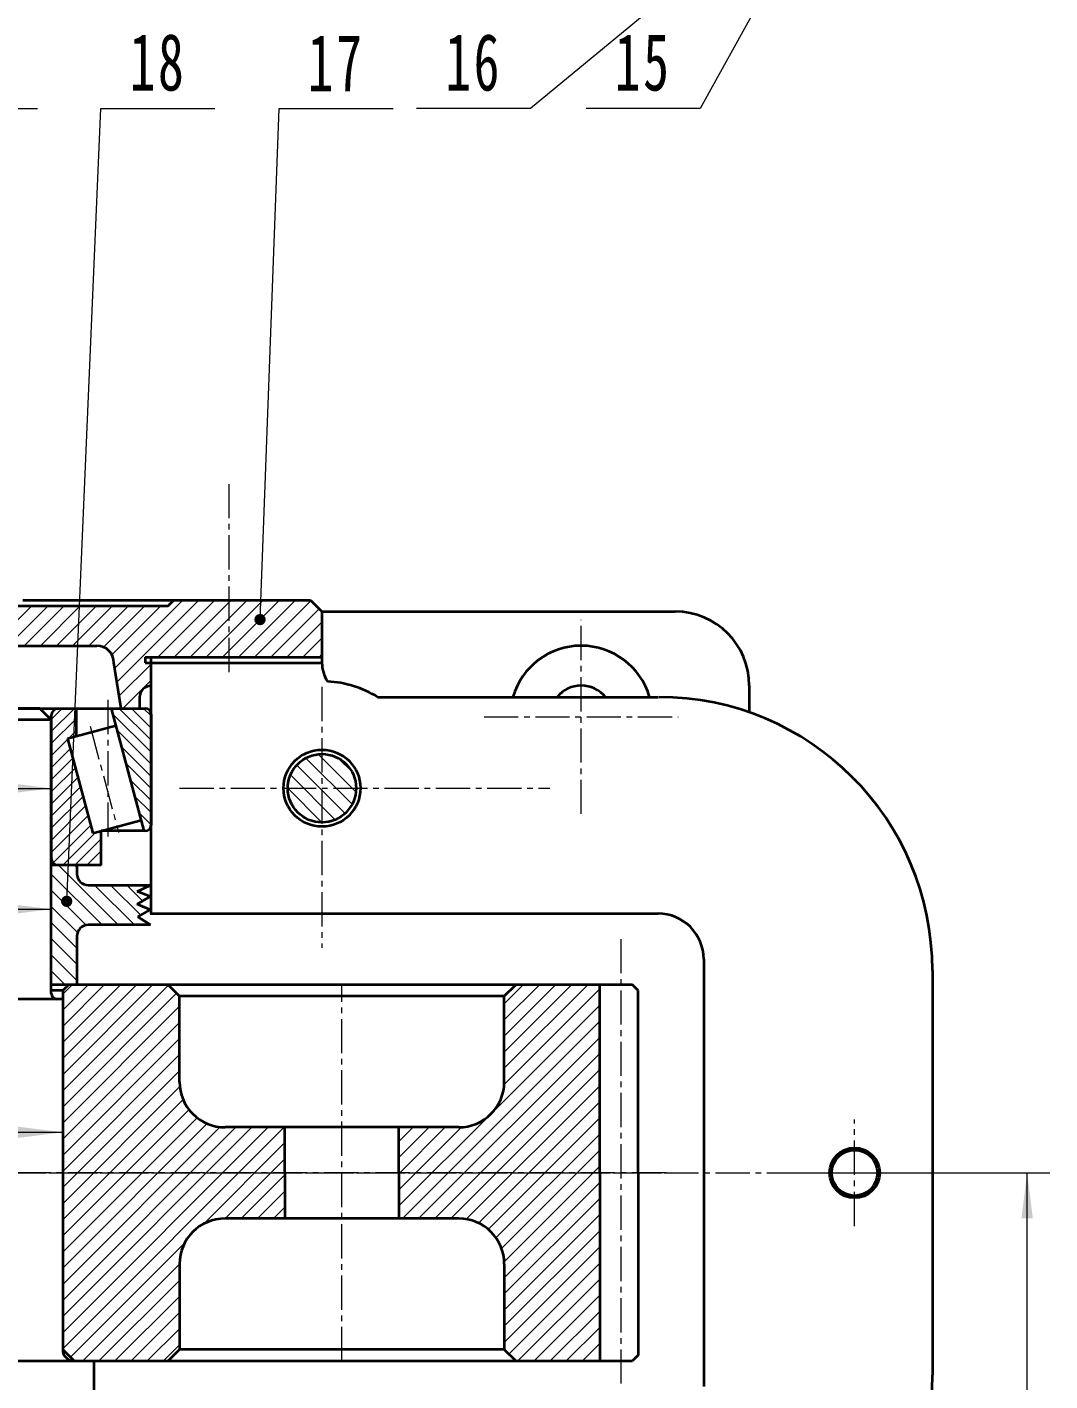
# Model space of a CAD drawing. Header units: millimetres. Extents: x -1682 to 1682, y -1188 to 1188.
# Drawn here: x -300.3 to 58.8, y -333 to 142.1 of the extents above; entities that cross this region are included whole.
import ezdxf

# ---------------------------------------------------------------- set-up
doc = ezdxf.new("R2010")
doc.units = ezdxf.units.MM
doc.linetypes.add('点画线', pattern=[18, 12, -2, 2, -2])
doc.layers.get('0').update_dxf_attribs({"lineweight": 35})
for name, color, linetype, lineweight in [('中心线层', 1, '点画线', 18), ('剖面线层', 4, 'Continuous', 18), ('尺寸线层', 3, 'Continuous', 18), ('粗实线层', 7, 'Continuous', 35), ('细实线层', 7, 'Continuous', 18)]:
    doc.layers.add(name, color=color, linetype=linetype, lineweight=lineweight)
doc.styles.add('标准', font='', dxfattribs={"width": 0.667})
doc.styles.get('标准').set_extended_font_data('宋体')
doc.dimstyles.new('标准', dxfattribs={"dimscale": 4, "dimtxt": 3.5, "dimasz": 4, "dimexe": 2, "dimexo": 0, "dimtad": 1, "dimdsep": 46, "dimtxsty": '标准', "dimblk": '_CAXARROW', "dimcen": 0, "dimdle": 6, "dimazin": 2, "dimtfac": 0.707107, "dimtdec": 3, "dimtmove": 2, "dimatfit": 3, "dimfxl": 1, "dimfrac": 2, "dimtolj": 1, "dimarcsym": 1})
pattern_1 = [(135, (0, 0), (-2.828427, -2.828427), [])]
pattern_2 = [(45, (0, 0), (-2.828427, 2.828427), [])]

# ---------------------------------------------------------------- blocks, each defined once
blk = doc.blocks.new('*X16')
at = {"layer": '尺寸线层', "linetype": 'Continuous'}
for points in [[(-421.76, -125.03), (-405.76, -123.03), (-405.76, -127.03)], [(-291.76, -125.03), (-307.76, -123.03), (-307.76, -127.03)]]:
    blk.add_hatch(color=0, dxfattribs=at).paths.add_polyline_path(points, flags=0)
at = {"layer": '尺寸线层', "color": 0, "linetype": 'Continuous'}
for p, q in [((-421.76, -123.89), (-421.76, -133.03)), ((-421.76, -125.03), (-291.76, -125.03))]:
    blk.add_line(p, q, dxfattribs=at)
at = {"layer": '尺寸线层', "color": 0, "insert": (-356.76, -115.37), "char_height": 14, "width": 84.6158, "attachment_point": 5, "line_spacing_factor": 1.15057, "style": '标准'}
blk.add_mtext('\\T1.1;%%C130k6', dxfattribs=at)
blk = doc.blocks.new('_CAXARROW')
blk.add_hatch(color=0).paths.add_polyline_path([(0, 0), (-1, 0.125), (-1, -0.125)], flags=0)
blk = doc.blocks.new('*X40')
at = {"layer": '细实线层', "lineweight": 18}
h = blk.add_hatch(color=0, dxfattribs=at)
edge = h.paths.add_edge_path(flags=0)
edge.add_arc((0, 0), 2, 0, 360)
at = {"layer": '细实线层', "color": 0}
for p, q in [((0, 0), (-46.01, -83.27)), ((-46.01, -83.27), (-86.01, -83.27))]:
    blk.add_line(p, q, dxfattribs=at)
at = {"layer": '细实线层', "color": 0, "lineweight": 18, "insert": (-66.01, -77.27), "char_height": 20, "width": 68, "attachment_point": 8, "line_spacing_factor": 1.15057, "style": '标准'}
blk.add_mtext('\\T1.1;15', dxfattribs=at)
blk = doc.blocks.new('*X41')
at = {"layer": '细实线层', "lineweight": 18}
h = blk.add_hatch(color=0, dxfattribs=at)
edge = h.paths.add_edge_path(flags=0)
edge.add_arc((0, 0), 2, 0, 360)
at = {"layer": '细实线层', "color": 0}
for p, q in [((0, 0), (-89.05, -73.5)), ((-89.05, -73.5), (-129.05, -73.5))]:
    blk.add_line(p, q, dxfattribs=at)
at = {"layer": '细实线层', "color": 0, "lineweight": 18, "insert": (-109.05, -67.5), "char_height": 20, "width": 68, "attachment_point": 8, "line_spacing_factor": 1.15057, "style": '标准'}
blk.add_mtext('\\T1.1;16', dxfattribs=at)
blk = doc.blocks.new('*X42')
at = {"layer": '细实线层', "lineweight": 18}
h = blk.add_hatch(color=0, dxfattribs=at)
edge = h.paths.add_edge_path(flags=0)
edge.add_arc((0, 0), 2, 0, 360)
at = {"layer": '细实线层', "color": 0}
for p, q in [((0, 0), (6.69, 179.33)), ((6.69, 179.33), (46.69, 179.33))]:
    blk.add_line(p, q, dxfattribs=at)
at = {"layer": '细实线层', "color": 0, "lineweight": 18, "insert": (26.69, 185.33), "char_height": 20, "width": 68, "attachment_point": 8, "line_spacing_factor": 1.15057, "style": '标准'}
blk.add_mtext('\\T1.1;17', dxfattribs=at)
blk = doc.blocks.new('*X43')
at = {"layer": '细实线层', "lineweight": 18}
h = blk.add_hatch(color=0, dxfattribs=at)
edge = h.paths.add_edge_path(flags=0)
edge.add_arc((0, 0), 2, 0, 360)
at = {"layer": '细实线层', "color": 0}
for p, q in [((0, 0), (12.04, 278.21)), ((12.04, 278.21), (52.04, 278.21))]:
    blk.add_line(p, q, dxfattribs=at)
at = {"layer": '细实线层', "color": 0, "lineweight": 18, "insert": (32.04, 284.21), "char_height": 20, "width": 68, "attachment_point": 8, "line_spacing_factor": 1.15057, "style": '标准'}
blk.add_mtext('\\T1.1;18', dxfattribs=at)
blk = doc.blocks.new('*X44')
at = {"layer": '细实线层', "lineweight": 18}
h = blk.add_hatch(color=0, dxfattribs=at)
edge = h.paths.add_edge_path(flags=0)
edge.add_arc((0, 0), 2, 0, 360)
at = {"layer": '细实线层', "color": 0}
for p, q in [((0, 0), (20.11, 336.5)), ((20.11, 336.5), (60.11, 336.5))]:
    blk.add_line(p, q, dxfattribs=at)
at = {"layer": '细实线层', "color": 0, "lineweight": 18, "insert": (40.11, 342.5), "char_height": 20, "width": 68, "attachment_point": 8, "line_spacing_factor": 1.15057, "style": '标准'}
blk.add_mtext('\\T1.1;19', dxfattribs=at)
blk = doc.blocks.new('*X60')
at = {"layer": '尺寸线层', "linetype": 'Continuous'}
for points in [[(50.76, -259.97), (48.76, -275.97), (52.76, -275.97)], [(50.76, -620.97), (48.76, -604.97), (52.76, -604.97)]]:
    blk.add_hatch(color=0, dxfattribs=at).paths.add_polyline_path(points, flags=0)
at = {"layer": '尺寸线层', "color": 0, "linetype": 'Continuous'}
for p, q in [((-9.8, -259.97), (58.76, -259.97)), ((50.76, -620.97), (50.76, -259.97)), ((-298.76, -620.97), (58.76, -620.97))]:
    blk.add_line(p, q, dxfattribs=at)
at = {"layer": '尺寸线层', "color": 0, "insert": (41.26, -440.47), "char_height": 14, "width": 38.458, "attachment_point": 5, "rotation": 90, "line_spacing_factor": 1.15057, "style": '标准'}
blk.add_mtext('\\T1.1;361', dxfattribs=at)
blk = doc.blocks.new('*X72')
at = {"color": 0}
blk.add_line((-347.13, -231.96), (-337.44, -231.96), dxfattribs=at)
at = {"color": 0, "char_height": 14, "attachment_point": 1, "line_spacing_factor": 1.15057, "style": '标准'}
for s, insert, width in [('\\T1.1;{\\H0.707107x;H7}', (-347.13, -220.41), 38.7472), ('\\T1.1;%%C138', (-376.09, -224.88), 154.601), ('\\T1.1;{\\H0.707107x;r6}', (-347.09, -233.39), 38.7472)]:
    blk.add_mtext(s, dxfattribs=dict(at, insert=insert, width=width))
blk = doc.blocks.new('*X71')
at = {"layer": '尺寸线层', "linetype": 'Continuous'}
for points in [[(-425.76, -245.73), (-409.76, -243.73), (-409.76, -247.73)], [(-287.76, -245.73), (-303.76, -243.73), (-303.76, -247.73)]]:
    blk.add_hatch(color=0, dxfattribs=at).paths.add_polyline_path(points, flags=0)
at = {"layer": '尺寸线层', "color": 0, "linetype": 'Continuous'}
for p, q in [((-425.76, -238.95), (-425.76, -253.73)), ((-287.76, -239.4), (-287.76, -253.73)), ((-425.76, -245.73), (-287.76, -245.73))]:
    blk.add_line(p, q, dxfattribs=at)
at = {"layer": '尺寸线层', "color": 0}
blk.add_blockref('*X72', (0, 0), dxfattribs=at)
blk = doc.blocks.new('*X74')
at = {"color": 0}
blk.add_line((-349.5, -153.54), (-335.06, -153.54), dxfattribs=at)
at = {"color": 0, "char_height": 14, "attachment_point": 1, "line_spacing_factor": 1.15057, "style": '标准'}
for s, insert, width in [('\\T1.1;{\\H0.707107x;D11}', (-349.5, -141.99), 57.752), ('\\T1.1;%%C130', (-378.47, -146.46), 173.6058), ('\\T1.1;{\\H0.707107x;k6}', (-347.09, -154.97), 57.752)]:
    blk.add_mtext(s, dxfattribs=dict(at, insert=insert, width=width))
blk = doc.blocks.new('*X73')
at = {"layer": '尺寸线层', "linetype": 'Continuous'}
for points in [[(-421.76, -167.45), (-405.76, -165.45), (-405.76, -169.45)], [(-291.76, -167.45), (-307.76, -165.45), (-307.76, -169.45)]]:
    blk.add_hatch(color=0, dxfattribs=at).paths.add_polyline_path(points, flags=0)
at = {"layer": '尺寸线层', "color": 0, "linetype": 'Continuous'}
for p, q in [((-421.76, -176.96), (-421.76, -159.45)), ((-291.76, -172.88), (-291.76, -159.45)), ((-421.76, -167.45), (-291.76, -167.45))]:
    blk.add_line(p, q, dxfattribs=at)
at = {"layer": '尺寸线层', "color": 0}
blk.add_blockref('*X74', (0, 0), dxfattribs=at)

msp = doc.modelspace()

# ---------------------------------------------------------------- hatches: boundary and pattern name
at = {"layer": '剖面线层'}
h = msp.add_hatch(dxfattribs=at)
h.set_pattern_fill('无图案', color=256, scale=4, angle=45, style=0, pattern_type=0)
h.set_pattern_definition(pattern_2)
edge = h.paths.add_edge_path(flags=0)
edge.add_line((-484.04, -78.973), (-484.04, -69.136))
edge.add_line((-484.04, -69.136), (-484.04, -58.973))
edge.add_line((-484.04, -58.973), (-464.764, -58.973))
edge.add_line((-464.764, -58.973), (-462.764, -60.973))
edge.add_line((-462.764, -60.973), (-356.764, -60.973))
edge.add_line((-356.764, -60.973), (-250.764, -60.973))
edge.add_line((-250.764, -60.973), (-248.764, -58.973))
edge.add_line((-248.764, -58.973), (-229.488, -58.973))
edge.add_line((-229.488, -58.973), (-229.488, -78.973))
edge.add_line((-229.488, -78.973), (-256.764, -78.973))
edge.add_line((-256.764, -78.973), (-258.764, -78.973))
edge.add_line((-258.764, -78.973), (-258.764, -80.973))
edge.add_line((-258.764, -80.973), (-256.764, -80.973))
edge.add_line((-256.764, -80.973), (-256.764, -89.092))
edge.add_arc((-256.764, -93.092), 4, 90, 180)
edge.add_line((-260.764, -93.092), (-260.764, -96.973))
edge.add_line((-260.764, -96.973), (-267.213, -96.973))
edge.add_line((-267.213, -96.973), (-269.764, -80.973))
edge.add_arc((-275.764, -80.973), 6, 0, 90)
edge.add_line((-275.764, -74.973), (-356.764, -74.973))
edge.add_line((-356.764, -74.973), (-437.764, -74.973))
edge.add_arc((-437.764, -80.973), 6, 90, 180)
edge.add_line((-443.764, -80.973), (-446.316, -96.973))
edge.add_line((-446.316, -96.973), (-452.764, -96.973))
edge.add_line((-452.764, -96.973), (-452.764, -93.092))
edge.add_arc((-456.764, -93.092), 4, 0, 90)
edge.add_line((-456.764, -89.092), (-456.764, -80.973))
edge.add_line((-456.764, -80.973), (-454.764, -80.973))
edge.add_line((-454.764, -80.973), (-454.764, -78.973))
edge.add_line((-454.764, -78.973), (-456.764, -78.973))
edge.add_line((-456.764, -78.973), (-484.04, -78.973))
h.paths.add_polyline_path([(-516.764, -76.973), (-516.764, -69.988), (-516.764, -62.973), (-512.764, -58.973), (-484.04, -58.973), (-484.04, -78.973), (-516.764, -78.973)], flags=0)
h.paths.add_polyline_path([(-229.488, -78.973), (-229.488, -66.58), (-229.488, -58.973), (-200.764, -58.973), (-196.764, -62.973), (-196.764, -78.973)], flags=0)
h = msp.add_hatch(dxfattribs=at)
h.set_pattern_fill('无图案', color=256, scale=3, angle=225, style=0, pattern_type=0)
h.set_pattern_definition([(225, (0, 0), (2.12132, -2.12132), [])])
edge = h.paths.add_edge_path(flags=0)
edge.add_arc((-289.264, -99.473), 2.5, 174.8736, 180, ccw=False)
edge.add_arc((-289.264, -99.473), 2.5, 90, 174.8736, ccw=False)
edge.add_line((-289.264, -96.973), (-283.014, -96.973))
edge.add_line((-283.014, -96.973), (-283.014, -106.704))
edge.add_line((-283.014, -106.704), (-286.048, -107.516))
edge.add_line((-286.048, -107.516), (-277.145, -140.744))
edge.add_line((-277.145, -140.744), (-274.264, -139.973))
edge.add_line((-274.264, -139.973), (-274.264, -151.973))
edge.add_line((-274.264, -151.973), (-289.264, -151.973))
edge.add_arc((-289.264, -149.473), 2.5, 180, 270, ccw=False)
edge.add_line((-291.764, -149.473), (-291.764, -99.473))
h = msp.add_hatch(dxfattribs=at)
h.set_pattern_fill('无图案', color=256, scale=3, angle=315, style=0, pattern_type=0)
h.set_pattern_definition([(315, (0, 0), (2.12132, 2.12132), [])])
edge = h.paths.add_edge_path(flags=0)
edge.add_arc((-258.764, -98.973), 2, 5.73197, 90, ccw=False)
edge.add_arc((-258.764, -98.973), 2, 0, 5.73197, ccw=False)
edge.add_line((-256.764, -98.973), (-256.764, -137.973))
edge.add_arc((-258.764, -137.973), 2, -90, 0, ccw=False)
edge.add_line((-258.764, -139.973), (-259.234, -139.973))
edge.add_line((-259.234, -139.973), (-260.241, -136.215))
edge.add_line((-260.241, -136.215), (-269.144, -102.987))
edge.add_line((-269.144, -102.987), (-270.756, -96.973))
edge.add_line((-270.756, -96.973), (-258.764, -96.973))
h = msp.add_hatch(dxfattribs=at)
h.set_pattern_fill('无图案', color=256, scale=4, angle=135, style=0, pattern_type=0)
h.set_pattern_definition(pattern_1)
edge = h.paths.add_edge_path(flags=0)
edge.add_line((-196.764, -124.973), (-196.764, -121.023))
edge.add_line((-196.764, -121.023), (-196.764, -112.973))
edge.add_arc((-196.764, -124.973), 12, 0, 90, ccw=False)
edge.add_line((-184.764, -124.973), (-196.764, -124.973))
edge = h.paths.add_edge_path(flags=0)
edge.add_arc((-196.764, -124.973), 12, 160.78247, 180, ccw=False)
edge.add_arc((-196.764, -124.973), 12, 90, 160.78247, ccw=False)
edge.add_line((-196.764, -112.973), (-196.764, -124.973))
edge.add_line((-196.764, -124.973), (-208.764, -124.973))
edge = h.paths.add_edge_path(flags=0)
edge.add_arc((-196.764, -124.973), 12, 205.36328, 270, ccw=False)
edge.add_arc((-196.764, -124.973), 12, 180, 205.36328, ccw=False)
edge.add_line((-208.764, -124.973), (-196.764, -124.973))
edge.add_line((-196.764, -124.973), (-196.764, -136.973))
edge = h.paths.add_edge_path(flags=0)
edge.add_line((-196.764, -136.973), (-196.764, -131.249))
edge.add_line((-196.764, -131.249), (-196.764, -124.973))
edge.add_line((-196.764, -124.973), (-184.764, -124.973))
edge.add_arc((-196.764, -124.973), 12, 270, 360, ccw=False)
h = msp.add_hatch(dxfattribs=at)
h.set_pattern_fill('无图案', color=256, scale=4, angle=135, style=0, pattern_type=0)
h.set_pattern_definition(pattern_1)
edge = h.paths.add_edge_path(flags=0)
edge.add_line((-291.764, -193.973), (-291.764, -164.488))
edge.add_line((-291.764, -164.488), (-291.764, -151.973))
edge.add_line((-291.764, -151.973), (-289.264, -151.973))
edge.add_line((-289.264, -151.973), (-282.764, -151.973))
edge.add_line((-282.764, -151.973), (-282.764, -154.973))
edge.add_arc((-278.764, -154.973), 4, 180, 270)
edge.add_line((-278.764, -158.973), (-256.964, -158.973))
edge.add_line((-256.964, -158.973), (-261.588, -161.259))
edge.add_line((-261.588, -161.259), (-257.103, -162.958))
edge.add_line((-257.103, -162.958), (-261.622, -165.71))
edge.add_line((-261.622, -165.71), (-257.069, -167.647))
edge.add_line((-257.069, -167.647), (-261.384, -170.093))
edge.add_line((-261.384, -170.093), (-256.964, -172.973))
edge.add_line((-256.964, -172.973), (-278.764, -172.973))
edge.add_arc((-278.764, -176.973), 4, 90, 180)
edge.add_line((-282.764, -176.973), (-282.764, -193.973))
edge.add_line((-282.764, -193.973), (-285.764, -193.973))
edge.add_line((-285.764, -193.973), (-291.764, -193.973))
edge = h.paths.add_edge_path(flags=0)
edge.add_line((-452.145, -170.093), (-453.681, -169.222))
edge.add_line((-453.681, -169.222), (-456.46, -167.647))
edge.add_line((-456.46, -167.647), (-451.907, -165.71))
edge.add_line((-451.907, -165.71), (-456.426, -162.958))
edge.add_line((-456.426, -162.958), (-451.941, -161.259))
edge.add_line((-451.941, -161.259), (-456.564, -158.973))
edge.add_line((-456.564, -158.973), (-434.764, -158.973))
edge.add_arc((-434.764, -154.973), 4, 270, 360)
edge.add_line((-430.764, -154.973), (-430.764, -151.973))
edge.add_line((-430.764, -151.973), (-424.264, -151.973))
edge.add_line((-424.264, -151.973), (-421.764, -151.973))
edge.add_line((-421.764, -151.973), (-421.764, -193.973))
edge.add_line((-421.764, -193.973), (-427.764, -193.973))
edge.add_line((-427.764, -193.973), (-430.764, -193.973))
edge.add_line((-430.764, -193.973), (-430.764, -176.973))
edge.add_arc((-434.764, -176.973), 4, 360, 450)
edge.add_line((-434.764, -172.973), (-456.564, -172.973))
edge.add_line((-456.564, -172.973), (-452.145, -170.093))
h = msp.add_hatch(dxfattribs=at)
h.set_pattern_fill('无图案', color=256, scale=4, angle=45, style=0, pattern_type=0)
h.set_pattern_definition(pattern_2)
edge = h.paths.add_edge_path(flags=0)
edge.add_arc((-230.764, -291.973), 16, 171.54249, 180)
edge.add_arc((-230.764, -291.973), 16, 90, 171.54249)
edge.add_line((-230.764, -275.973), (-209.764, -275.973))
edge.add_line((-209.764, -275.973), (-209.764, -259.973))
edge.add_line((-209.764, -259.973), (-287.764, -259.973))
edge.add_line((-287.764, -259.973), (-287.764, -321.973))
edge.add_line((-287.764, -321.973), (-283.764, -325.973))
edge.add_line((-283.764, -325.973), (-276.764, -325.973))
edge.add_line((-276.764, -325.973), (-250.764, -325.973))
edge.add_line((-250.764, -325.973), (-246.764, -321.973))
edge.add_line((-246.764, -321.973), (-246.764, -291.973))
edge = h.paths.add_edge_path(flags=0)
edge.add_line((-99.264, -325.973), (-99.264, -268.527))
edge.add_line((-99.264, -268.527), (-99.264, -259.973))
edge.add_line((-99.264, -259.973), (-169.764, -259.973))
edge.add_line((-169.764, -259.973), (-169.764, -275.973))
edge.add_line((-169.764, -275.973), (-148.764, -275.973))
edge.add_arc((-148.764, -291.973), 16, 360, 450)
edge.add_line((-132.764, -291.973), (-132.764, -321.973))
edge.add_line((-132.764, -321.973), (-128.764, -325.973))
edge.add_line((-128.764, -325.973), (-99.264, -325.973))
edge = h.paths.add_edge_path(flags=0)
edge.add_line((-99.264, -259.973), (-99.264, -246.796))
edge.add_line((-99.264, -246.796), (-99.264, -193.973))
edge.add_line((-99.264, -193.973), (-128.764, -193.973))
edge.add_line((-128.764, -193.973), (-132.764, -197.973))
edge.add_line((-132.764, -197.973), (-132.764, -227.973))
edge.add_arc((-148.764, -227.973), 16, 270, 360)
edge.add_line((-148.764, -243.973), (-169.764, -243.973))
edge.add_line((-169.764, -243.973), (-169.764, -259.973))
edge.add_line((-169.764, -259.973), (-99.264, -259.973))
edge = h.paths.add_edge_path(flags=0)
edge.add_arc((-230.764, -227.973), 16, 257.61994, 270)
edge.add_arc((-230.764, -227.973), 16, 180, 257.61994)
edge.add_line((-246.764, -227.973), (-246.764, -197.973))
edge.add_line((-246.764, -197.973), (-250.764, -193.973))
edge.add_line((-250.764, -193.973), (-282.764, -193.973))
edge.add_line((-282.764, -193.973), (-285.764, -193.973))
edge.add_line((-285.764, -193.973), (-287.764, -195.973))
edge.add_line((-287.764, -195.973), (-287.764, -198.973))
edge.add_line((-287.764, -198.973), (-287.764, -259.973))
edge.add_line((-287.764, -259.973), (-209.764, -259.973))
edge.add_line((-209.764, -259.973), (-209.764, -243.973))
edge.add_line((-209.764, -243.973), (-230.764, -243.973))

# ---------------------------------------------------------------- linework, layer by layer
for p, q in [((-462.764, -60.973), (-250.764, -60.973)), ((-301.764, -58.973), (-200.764, -58.973)), ((-250.764, -60.973), (-248.764, -58.973)), ((-200.764, -58.973), (-196.764, -62.973)), ((-196.764, -62.973), (-72.764, -62.973)), ((-437.764, -74.973), (-275.764, -74.973)), ((-258.764, -78.973), (-256.764, -78.973)), ((-256.764, -78.973), (-196.764, -78.973)), ((-267.213, -96.973), (-269.764, -80.973)), ((-258.764, -80.973), (-256.764, -80.973)), ((-256.764, -80.973), (-196.764, -80.973)), ((-250.764, -80.973), (-196.764, -80.973)), ((-246.764, -80.973), (-196.764, -80.973)), ((-46.764, -88.973), (-46.764, -98.463)), ((-177.213, -92.973), (-78.764, -92.973)), ((-295.764, -96.973), (-356.764, -96.973)), ((-291.764, -100.973), (-295.764, -96.973)), ((-291.764, -196.973), (-291.764, -99.473)), ((-291.764, -100.973), (-421.764, -100.973)), ((-282.764, -151.973), (-282.764, -154.973)), ((-278.764, -158.973), (-256.964, -158.973)), ((-261.588, -161.259), (-256.964, -158.973)), ((-257.103, -162.958), (-261.588, -161.259)), ((-261.622, -165.71), (-257.103, -162.958)), ((-257.069, -167.647), (-261.622, -165.71)), ((-261.384, -170.093), (-257.069, -167.647)), ((-256.964, -172.973), (-261.384, -170.093)), ((-257.069, -168.973), (-78.764, -168.973)), ((-256.964, -172.973), (-278.764, -172.973)), ((-282.764, -176.973), (-282.764, -193.973)), ((17.508, -188.973), (17.508, -330.973)), ((-97.764, -193.973), (-291.764, -193.973)), ((-87.764, -193.973), (-291.764, -193.973)), ((-287.764, -195.973), (-285.764, -193.973)), ((-246.764, -197.973), (-250.764, -193.973)), ((-132.764, -197.973), (-128.764, -193.973)), ((-99.264, -259.973), (-99.264, -193.973)), ((-85.764, -195.973), (-87.764, -193.973)), ((-287.764, -198.973), (-356.764, -198.973)), ((-132.764, -197.973), (-246.764, -197.973)), ((-246.764, -227.973), (-246.764, -197.973)), ((-132.764, -227.973), (-132.764, -197.973)), ((-85.764, -259.973), (-85.764, -195.973)), ((-148.764, -243.973), (-230.764, -243.973)), ((-209.764, -259.973), (-209.764, -243.973)), ((-169.764, -259.973), (-169.764, -243.973)), ((-209.764, -259.973), (-209.764, -275.973)), ((-169.764, -259.973), (-169.764, -275.973)), ((-99.264, -259.973), (-99.264, -325.973)), ((-85.764, -259.973), (-85.764, -323.973)), ((-148.764, -275.973), (-230.764, -275.973)), ((-246.764, -291.973), (-246.764, -321.973)), ((-132.764, -291.973), (-132.764, -321.973)), ((-287.764, -321.973), (-283.764, -325.973)), ((-246.764, -321.973), (-250.764, -325.973)), ((-132.764, -321.973), (-246.764, -321.973)), ((-132.764, -321.973), (-128.764, -325.973)), ((-615.764, -325.973), (-286.764, -325.973)), ((-286.764, -325.973), (-87.764, -325.973)), ((-276.764, -346.973), (-276.764, -325.973)), ((-85.764, -323.973), (-87.764, -325.973))]:
    msp.add_line(p, q)
for centre, radius in [((-196.764, -124.973), 13.5), ((-196.764, -124.973), 12), ((-9.803, -259.973), 8.8), ((-9.803, -259.973), 8)]:
    msp.add_circle(centre, radius)
for centre, radius, start, end in [((-72.764, -88.973), 26, 360, 90), ((-275.764, -80.973), 6, 0, 90), ((-184.764, -80.973), 12, 180, 213.08451), ((-256.764, -93.092), 4, 90, 180), ((-196.764, -124.973), 37.5, 58.57609, 87.026), ((-78.492, -188.973), 96, 0, 90), ((-278.764, -154.973), 4, 180, 270), ((-78.764, -184.973), 16, 0, 90), ((-278.764, -176.973), 4, 90, 180), ((-289.764, -196.973), 2, 180, 270), ((-230.764, -227.973), 16, 180, 270), ((-148.764, -227.973), 16, 270, 360), ((-230.764, -291.973), 16, 90, 180), ((-148.764, -291.973), 16, 0, 90), ((-283.764, -321.973), 4, 180, 270), ((-78.492, -330.973), 96, 270, 0)]:
    msp.add_arc(centre, radius, start, end)
at = {"layer": '中心线层'}
for p, q in [((-229.488, -18.236), (-229.488, -86.191)), ((-105.803, -134.006), (-105.803, -65.939)), ((-196.764, -89.458), (-196.764, -180.973)), ((-139.836, -99.973), (-71.769, -99.973)), ((-246.764, -124.973), (-116.764, -124.973)), ((-91.764, -333.935), (-91.764, -177.74)), ((-189.764, -325.973), (-189.764, -193.973)), ((-9.803, -278.662), (-9.803, -241.283)), ((-904.603, -259.973), (42.622, -259.973)), ((-647.585, -259.973), (-75.943, -259.973)), ((-647.585, -259.973), (-129.577, -259.973)), ((-647.585, -259.973), (-129.577, -259.973)), ((-647.585, -259.973), (-85.943, -259.973)), ((-647.585, -259.973), (-129.577, -259.973)), ((-75.943, -259.973), (-593.952, -259.973)), ((-75.943, -259.973), (-593.952, -259.973)), ((-75.943, -259.973), (-593.952, -259.973)), ((-29.454, -259.973), (7.925, -259.973))]:
    msp.add_line(p, q, dxfattribs=at)
at = {"layer": '中心线层', "linetype": '点画线', "lineweight": 18}
for p, q in [((-271.764, -141.973), (-271.764, -91.973)), ((-278.132, -103.252), (-268.157, -140.48))]:
    msp.add_line(p, q, dxfattribs=at)
at = {"layer": '粗实线层'}
for p, q in [((-196.764, -62.973), (-196.764, -80.973)), ((-258.764, -78.973), (-258.764, -80.973)), ((-256.764, -168.973), (-256.764, -78.973)), ((-260.764, -93.092), (-260.764, -96.973)), ((-454.764, -96.973), (-258.764, -96.973)), ((-291.764, -99.473), (-291.764, -149.473)), ((-283.014, -96.973), (-283.014, -106.704)), ((-270.756, -96.973), (-259.234, -139.973)), ((-256.764, -98.973), (-256.764, -137.973)), ((-286.048, -107.516), (-269.144, -102.987)), ((-286.048, -107.516), (-277.145, -140.744)), ((-277.145, -140.744), (-260.241, -136.215)), ((-274.264, -151.973), (-274.264, -139.973)), ((-258.764, -139.973), (-274.264, -139.973)), ((-274.264, -151.973), (-291.764, -151.973)), ((-62.764, -184.973), (-62.764, -334.973)), ((-287.764, -195.973), (-291.764, -195.973)), ((-287.764, -195.973), (-287.764, -321.973))]:
    msp.add_line(p, q, dxfattribs=at)
for centre, radius, start, end in [((-105.763, -99.973), 25, 16.2602, 163.7398), ((-105.763, -99.973), 11, 39.5212, 140.4788), ((-289.264, -99.473), 2.5, 90, 180), ((-258.764, -98.973), 2, 0, 90), ((-258.764, -137.973), 2, 270, 0), ((-289.264, -149.473), 2.5, 180, 270)]:
    msp.add_arc(centre, radius, start, end, dxfattribs=at)

# ---------------------------------------------------------------- block references
at = {"layer": '细实线层'}
for name, p in [('*X40', (-18.006, 196.794)), ('*X41', (-34.48, 187.023)), ('*X44', (-356.764, -222.973)), ('*X43', (-286.357, -164.68)), ('*X42', (-218.49, -65.8))]:
    msp.add_blockref(name, p, dxfattribs=at)

# ---------------------------------------------------------------- dimensions: what is measured, and where the dimension line sits
at = {"layer": '尺寸线层'}
for base, p1, p2, angle, text, override, picture, middle in [((-291.764, -125.029), (-421.764, -123.892), (-291.764, -125.029), 0, '%%C130k6', {"dimpost": '%%C<>', "dimsah": 1, "dimtfill": 1, "dimtolj": 0, "dimtzin": 8}, '*X16', (-356.764, -125.029)), ((-291.764, -167.454), (-421.764, -176.956), (-291.764, -172.883), 180, '\\A1;%%C130\\H0.707107x;\\SD11/k6;\\H1.41421x;', {"dimpost": '%%C<>', "dimsah": 1, "dimtfac": 1, "dimtfill": 1, "dimtolj": 0, "dimtzin": 8}, '*X73', (-356.764, -167.454))]:
    dim = msp.add_linear_dim(base=base, p1=p1, p2=p2, angle=angle, text=text, dimstyle='标准', override=override, dxfattribs=at)
    dim.commit()
    dim.dimension.update_dxf_attribs({"geometry": picture, "text_midpoint": middle})
dim = msp.add_linear_dim(base=(-287.764, -245.732), p1=(-425.764, -238.945), p2=(-287.764, -239.398), text='\\A1;%%C138\\H0.707107x;\\SH7/r6;\\H1.41421x;', dimstyle='标准', override={"dimpost": '%%C<>', "dimsah": 1, "dimtfac": 1, "dimtfill": 1, "dimtolj": 0, "dimtzin": 8}, dxfattribs=at)
dim.commit()
dim.dimension.update_dxf_attribs({"geometry": '*X71', "text_midpoint": (-356.764, -245.732)})
dim = msp.add_linear_dim(base=(50.759, -259.973), p1=(-298.764, -620.973), p2=(-9.803, -259.973), angle=270, dimstyle='标准', override={"dimsah": 1, "dimtfill": 1, "dimtzin": 8}, dxfattribs=at)
dim.commit()
dim.dimension.update_dxf_attribs({"geometry": '*X60', "text_midpoint": (50.759, -440.473)})

doc.saveas('drawing.dxf')
